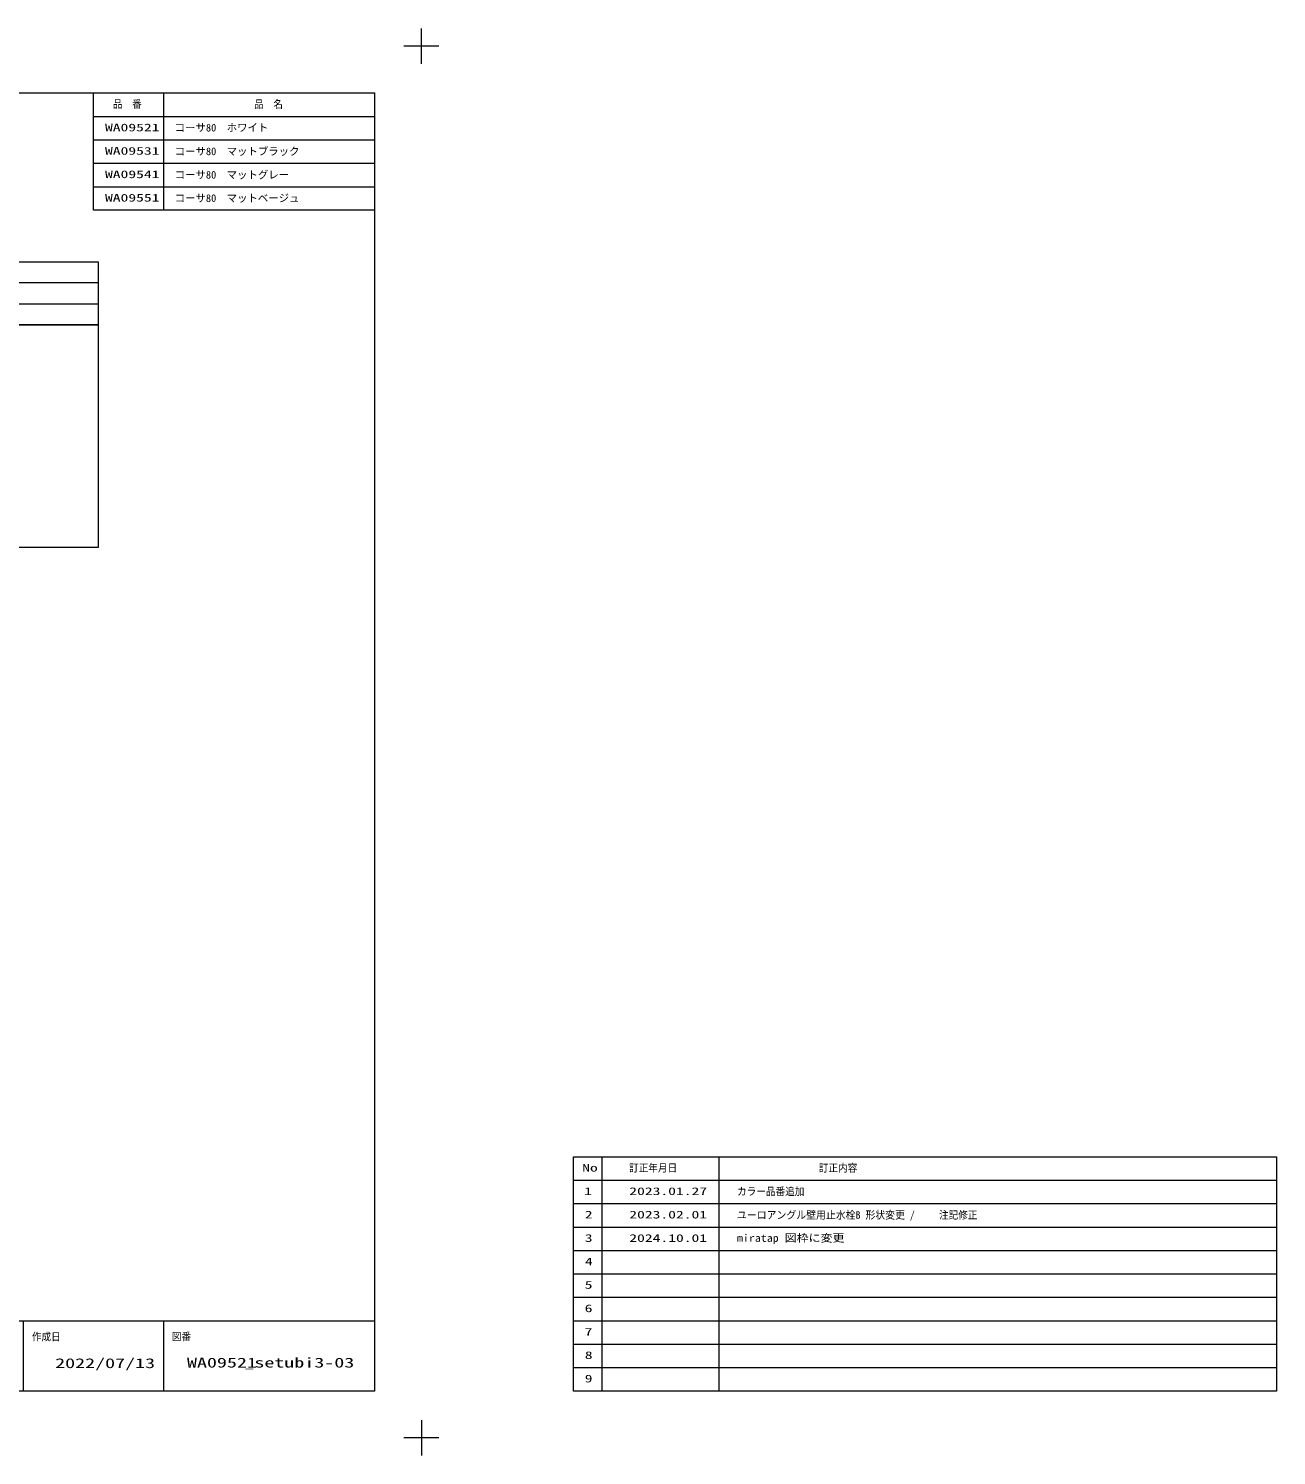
# Model space of a CAD drawing. Units: millimetres, scale not verified. Extents: x -6062 to 6062, y -3045 to 3045.
# Drawn here: x 736 to 6062, y -3045 to 3045 of the extents above; entities that cross this region are included whole.
import ezdxf
from ezdxf.enums import TextEntityAlignment as Align

# ---------------------------------------------------------------- set-up
doc = ezdxf.new("R2010")
doc.units = ezdxf.units.MM
doc.header["$LTSCALE"] = 20
doc.layers.add('0-0_1図面枠', color=7, linetype='Continuous', lineweight=9)
doc.styles.add('ＭＳ ゴシック', font='')
doc.styles.get('ＭＳ ゴシック').set_extended_font_data('MS Gothic')

# ---------------------------------------------------------------- blocks, each defined once
blk = doc.blocks.new('グループ')
at = {"layer": '0-0_1図面枠'}
for p, q in [((-84000, 57900), (-84000, 60900)), ((84000, 57900), (84000, 60900)), ((-85500, 59400), (-82500, 59400)), ((85500, 59400), (82500, 59400)), ((-84000, -57900), (-84000, -60900)), ((84000, -57900), (84000, -60900)), ((-85500, -59400), (-82500, -59400)), ((85500, -59400), (82500, -59400))]:
    blk.add_line(p, q, dxfattribs=at)
blk = doc.blocks.new('グループ-1')
at = {"layer": '0-0_1図面枠'}
for p, q in [((99400, -35400), (99400, -55400)), ((109400, -35400), (109400, -55400)), ((97000, -37400), (157000, -37400)), ((97000, -39400), (157000, -39400)), ((97000, -41400), (157000, -41400)), ((97000, -43400), (157000, -43400)), ((97000, -45400), (157000, -45400)), ((97000, -47400), (157000, -47400)), ((97000, -49400), (157000, -49400)), ((97000, -51400), (157000, -51400)), ((97000, -53400), (157000, -53400))]:
    blk.add_line(p, q, dxfattribs=at)
blk.add_lwpolyline([(97000, -35400), (157000, -35400), (157000, -55400), (97000, -55400)], close=True, dxfattribs=at)
blk = doc.blocks.new('グループ-2')
at = {"layer": '0-0_1図面枠'}
for p, q in [((-80000, -49400), (80000, -49400)), ((-43000, -49400), (-43000, -55400)), ((22000, -49400), (22000, -55400)), ((38000, -49400), (38000, -55400)), ((50000, -49400), (50000, -55400)), ((62000, -49400), (62000, -55400))]:
    blk.add_line(p, q, dxfattribs=at)
blk.add_lwpolyline([(-80000, 55400), (80000, 55400), (80000, -55400), (-80000, -55400)], close=True, dxfattribs=at)
blk = doc.blocks.new('図面枠')
at = {"layer": '0-0_1図面枠'}
for name in ['グループ', 'グループ-2', 'グループ-1']:
    blk.add_blockref(name, (0, 0), dxfattribs=at)
at = {"layer": '0-0_1図面枠', "style": 'ＭＳ ゴシック'}
for s, width, p in [('No', 1.5, (97731, -36863.4)), ('訂正年月日', 0.9, (101734.4, -36876.6)), ('訂正内容', 0.9, (117934.4, -36878.7)), ('1', 1.5, (97896.5, -38865.1)), ('2', 1.5, (97949.9, -40863.4)), ('3', 1.5, (97949.9, -42863.4)), ('4', 1.5, (97965.5, -44863.4)), ('5', 1.5, (97949.9, -46863.4)), ('6', 1.5, (97945.9, -48863.4)), ('作成日', 0.9, (50749.9, -51287.2)), ('図番', 0.9, (62699.9, -51268.3)), ('7', 1.5, (97934.4, -50863.4)), ('8', 1.5, (97954, -52863.4)), ('9', 1.5, (97945.9, -54863.4))]:
    blk.add_text(s, height=650.9, dxfattribs=dict(at, width=width)).set_placement(p, align=Align.BOTTOM_LEFT)
blk = doc.blocks.new('グループ-4')
at = {"layer": '0-0_1図面枠'}
for p, q in [((-78800, 41000), (-78800, -48600)), ((-22700, 41000), (-22700, -48600)), ((28400, 41000), (28400, -48600)), ((-50800, 39200), (-78800, 39200)), ((-78800, 39200), (-68800, 37400)), ((-68800, 35600), (-68800, 39200)), ((-59800, 35600), (-59800, 39200)), ((5300, 39200), (-22700, 39200)), ((-22700, 39200), (-12700, 37400)), ((-12700, 35600), (-12700, 39200)), ((-3700, 35600), (-3700, 39200)), ((56400, 39200), (28400, 39200)), ((28400, 39200), (38400, 37400)), ((38400, 35600), (38400, 39200)), ((47400, 35600), (47400, 39200)), ((-78800, 37400), (-50800, 37400)), ((-22700, 37400), (5300, 37400)), ((28400, 37400), (56400, 37400))]:
    blk.add_line(p, q, dxfattribs=at)
for points in [[(-78800, 41000), (-50800, 41000), (-50800, 35600), (-78800, 35600)], [(-22700, 41000), (5300, 41000), (5300, 35600), (-22700, 35600)], [(28400, 41000), (56400, 41000), (56400, 35600), (28400, 35600)], [(-78800, 35600), (-50800, 35600), (-50800, 16600), (-78800, 16600)], [(-22700, 35600), (5300, 35600), (5300, 16600), (-22700, 16600)], [(28400, 35600), (56400, 35600), (56400, 16600), (28400, 16600)]]:
    blk.add_lwpolyline(points, close=True, dxfattribs=at)
blk = doc.blocks.new('グループ-61')
at = {"layer": '0-0_1図面枠'}
for p, q in [((62000, 55400), (62000, 45400)), ((56000, 53400), (80000, 53400)), ((56000, 51400), (80000, 51400)), ((56000, 49400), (80000, 49400)), ((56000, 47400), (80000, 47400))]:
    blk.add_line(p, q, dxfattribs=at)
blk.add_lwpolyline([(56000, 55400), (80000, 55400), (80000, 45400), (56000, 45400)], close=True, dxfattribs=at)
blk = doc.blocks.new('グループ-62')
at = {"layer": '0-0_1図面枠'}
blk.add_blockref('グループ-61', (0, 0), dxfattribs=at)
at = {"layer": '0-0_1図面枠', "style": 'ＭＳ ゴシック', "width": 0.9}
for s, p in [('品\u3000番', (57666.6, 53930.8)), ('品\u3000名', (69720.4, 53921.3))]:
    blk.add_text(s, height=650.9, dxfattribs=at).set_placement(p, align=Align.BOTTOM_LEFT)

msp = doc.modelspace()

# ---------------------------------------------------------------- block references
at = {"layer": '0-0_1図面枠', "xscale": 0.05, "yscale": 0.05}
for name in ['図面枠', 'グループ-62', 'グループ-4']:
    msp.add_blockref(name, (-1787.5, 0), dxfattribs=at)

# ---------------------------------------------------------------- texts
at = {"layer": '0-0_1図面枠', "style": 'ＭＳ ゴシック'}
for s, height, width, p in [('WA09521', 32.55, 1.5, (1062.13, 2596.74)), ('WA09531', 32.55, 1.5, (1062.13, 2496.74)), ('WA09541', 32.55, 1.5, (1062.13, 2396.74)), ('WA09551', 32.55, 1.5, (1062.13, 2296.74)), ('2023.01.27', 32.55, 1.5, (3300, -1943.26)), ('カラー品番追加', 32.55, 0.9, (3760.2, -1944.22)), ('2023.02.01', 32.55, 1.5, (3300, -2043.26)), ('ユーロアングル壁用止水栓B 形状変更 /', 32.55, 0.95, (3759.79, -2044.71)), ('注記修正', 32.55, 0.9, (4622.4, -2044.71)), ('2024.10.01', 32.55, 1.5, (3300, -2143.26)), ('miratap 図枠に変更', 32.55, 1.15, (3759.62, -2142.97)), ('2022/07/13', 41.79, 1.5, (849.28, -2684.72)), ('WA09521', 41.79, 1.5, (1412.02, -2682.24)), ('_setubi3-03', 41.79, 1.5, (1657.05, -2682.24))]:
    msp.add_text(s, height=height, dxfattribs=dict(at, width=width)).set_placement(p, align=Align.BOTTOM_LEFT)
for s, p in [('コーサ80\u3000ホワイト', (1359.62, 2595.97)), ('コーサ80\u3000マットブラック', (1359.62, 2494.9)), ('コーサ80\u3000マットグレー', (1359.62, 2394.71)), ('コーサ80\u3000マットベージュ', (1359.62, 2295.2))]:
    msp.add_text(s, height=32.55, dxfattribs=at).set_placement(p, align=Align.BOTTOM_LEFT)

doc.saveas('drawing.dxf')
